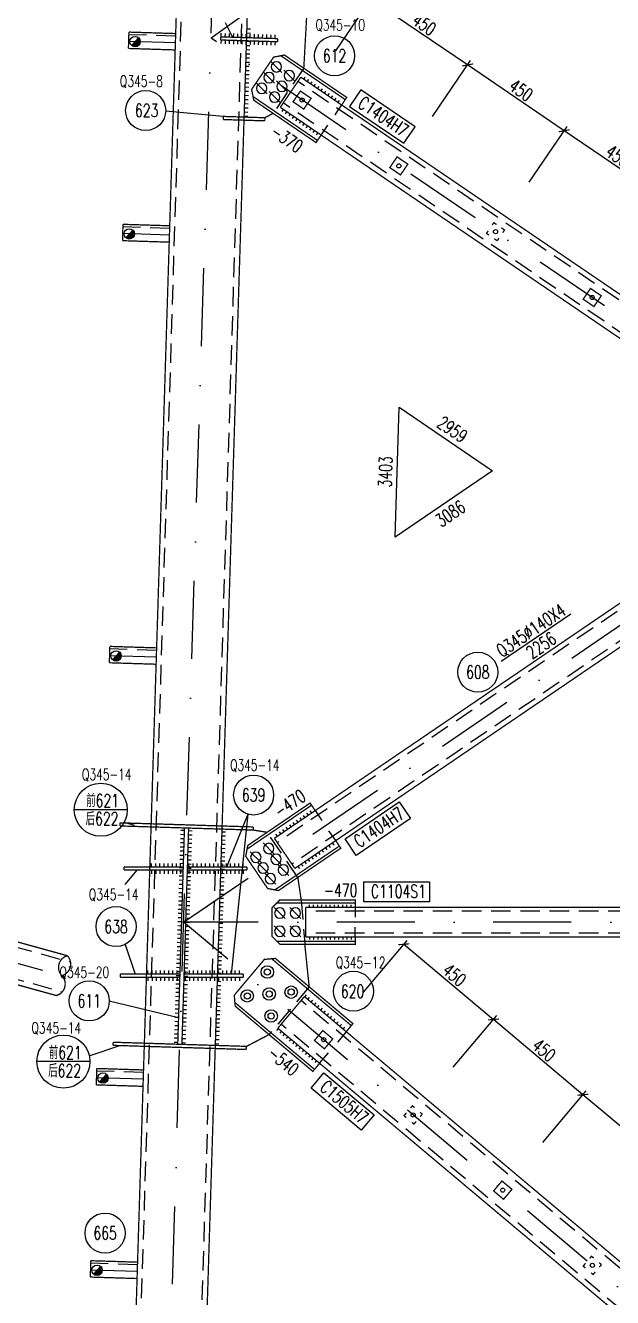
# Model space of a CAD drawing. Extents: x 6045 to 12501, y -14925 to -6998.
# Drawn here: x 6422.1 to 6535, y -7382.2 to -7137.4 of the extents above; entities that cross this region are included whole.
import ezdxf
from ezdxf.enums import TextEntityAlignment as Align

# ---------------------------------------------------------------- set-up
doc = ezdxf.new("R2010")
doc.units = 0
doc.header["$LTSCALE"] = 15
doc.header["$MEASUREMENT"] = 0
doc.linetypes.add('DASHDOTX2', pattern=[2, 1, -0.5, 0, -0.5])
doc.linetypes.add('DASHED2', pattern=[0.375, 0.25, -0.125])
doc.layers.get('0').update_dxf_attribs({"linetype": 'CONTINUOUS'})
doc.layers.get('DEFPOINTS').update_dxf_attribs({"linetype": 'CONTINUOUS'})
for name, color, linetype in [('1', 1, 'DASHED2'), ('2', 3, 'CONTINUOUS'), ('3', 1, 'CONTINUOUS'), ('4', 3, 'DASHDOTX2')]:
    doc.layers.add(name, color=color, linetype=linetype)
doc.styles.get("Standard").update_dxf_attribs({"font": 'romans.shx', "width": 0.7, "bigfont": 'fs1.shx'})
doc.dimstyles.new('STANDARD$0', dxfattribs={"dimtxt": 2.5, "dimasz": 1.499, "dimexe": 1, "dimexo": 1, "dimgap": 0.5, "dimtad": 1, "dimdec": 0, "dimlfac": 20, "dimzin": 0, "dimdsep": 46, "dimtxsty": 'Standard', "dimblk": 'ARCHTICK', "dimcen": 0.09, "dimclrd": 4, "dimclre": 4, "dimclrt": 6, "dimadec": 0, "dimazin": 0, "dimtfac": 1, "dimtdec": 0, "dimtmove": 2, "dimatfit": 3, "dimldrblk": 'ARCHTICK', "dimfxl": 0, "dimtolj": 1, "dimtzin": 0, "dimarcsym": 0})

# ---------------------------------------------------------------- blocks, each defined once
blk = doc.blocks.new('_ARCHTICK')
at = {"color": 0, "linetype": 'ByBlock', "const_width": 0.15}
blk.add_lwpolyline([(-0.5, -0.5), (0.5, 0.5)], dxfattribs=at)
blk = doc.blocks.new('*D100')
at = {"layer": '3', "color": 4, "lineweight": -2}
for p, q in [((6504.35, -7337.87), (6512.71, -7327.92)), ((6529.3, -7343.16), (6512.07, -7328.68)), ((6521.58, -7352.35), (6529.94, -7342.39))]:
    blk.add_line(p, q, dxfattribs=at)
at = {"layer": 'DEFPOINTS', "color": 0}
for p in [(6512.07, -7328.68), (6503.71, -7338.64), (6520.93, -7353.11)]:
    blk.add_point(p, dxfattribs=at)
at = {"layer": '3', "color": 4, "lineweight": -2, "xscale": 1.499, "yscale": 1.499, "zscale": 1.499}
for p, rotation in [((6512.07, -7328.68), 139.963699999962), ((6529.3, -7343.16), 319.963699999962)]:
    blk.add_blockref('_ARCHTICK', p, dxfattribs=dict(at, rotation=rotation))
at = {"layer": '3', "color": 6, "insert": (6521.81, -7334.58), "char_height": 2.5, "attachment_point": 5, "rotation": 319.9637}
blk.add_mtext('\\A1;450', dxfattribs=at)
blk = doc.blocks.new('*D101')
at = {"layer": '3', "color": 4, "lineweight": -2}
for p, q in [((6521.58, -7352.35), (6529.94, -7342.39)), ((6546.52, -7357.63), (6529.3, -7343.16)), ((6538.8, -7366.82), (6547.17, -7356.87))]:
    blk.add_line(p, q, dxfattribs=at)
at = {"layer": 'DEFPOINTS', "color": 0}
for p in [(6529.3, -7343.16), (6520.93, -7353.11), (6538.16, -7367.59)]:
    blk.add_point(p, dxfattribs=at)
at = {"layer": '3', "color": 4, "lineweight": -2, "xscale": 1.499, "yscale": 1.499, "zscale": 1.499}
for p, rotation in [((6529.3, -7343.16), 139.963699999962), ((6546.52, -7357.63), 319.963699999962)]:
    blk.add_blockref('_ARCHTICK', p, dxfattribs=dict(at, rotation=rotation))
at = {"layer": '3', "color": 6, "insert": (6539.04, -7349.06), "char_height": 2.5, "attachment_point": 5, "rotation": 319.9637}
blk.add_mtext('\\A1;450', dxfattribs=at)
blk = doc.blocks.new('M20X55')
blk.add_line((-0.212, -0.212), (0.212, 0.212))
blk.add_circle((0, 0), 0.2)
blk = doc.blocks.new('fdr')
at = {"const_width": 0.25}
for points in [[(6348.62, -6197.57), (6356.62, -6197.32)], [(6356.62, -6197.32), (6356.63, -6197.92)], [(6348.62, -6197.57), (6348.64, -6198.17)]]:
    blk.add_lwpolyline(points, dxfattribs=at)
blk.add_lwpolyline([(6348.64, -6198.17, 0.25, 0.25, 0), (6356.63, -6197.92, 0.25, 0.25, 0)], format="xyseb")
blk = doc.blocks.new('*D114')
at = {"layer": '3', "color": 4, "lineweight": -2}
for p, q in [((6518.95, -7167.6), (6526.27, -7156.85)), ((6544.31, -7170.34), (6525.71, -7157.68)), ((6537.55, -7180.26), (6544.87, -7169.51))]:
    blk.add_line(p, q, dxfattribs=at)
at = {"layer": 'DEFPOINTS', "color": 0}
for p in [(6525.71, -7157.68), (6518.39, -7168.42), (6536.99, -7181.09)]:
    blk.add_point(p, dxfattribs=at)
at = {"layer": '3', "color": 4, "lineweight": -2, "xscale": 1.499, "yscale": 1.499, "zscale": 1.499}
for p, rotation in [((6525.71, -7157.68), 145.7581000000641), ((6544.31, -7170.34), 325.7581000000641)]:
    blk.add_blockref('_ARCHTICK', p, dxfattribs=dict(at, rotation=rotation))
at = {"layer": '3', "color": 6, "insert": (6535.99, -7162.56), "char_height": 2.5, "attachment_point": 5, "rotation": 325.7581}
blk.add_mtext('\\A1;450', dxfattribs=at)
blk = doc.blocks.new('hd')
at = {"layer": '1', "const_width": 0.25}
for points in [[(6317.31, -6319.55), (6317.63, -6319.09), (6318.15, -6319.45)], [(6316.71, -6321.49), (6316.22, -6321.16), (6316.56, -6320.66)], [(6318.29, -6322.56), (6317.71, -6322.17)], [(6318.62, -6322.08), (6318.29, -6322.56)], [(6319.06, -6320.07), (6319.69, -6320.5), (6319.34, -6321.02)]]:
    blk.add_lwpolyline(points, dxfattribs=at)
at = {"layer": '2'}
blk.add_circle((6317.96, -6320.83), 0.4, dxfattribs=at)
blk = doc.blocks.new('*D116')
at = {"layer": '3', "color": 4, "lineweight": -2}
for p, q in [((6481.75, -7142.28), (6489.07, -7131.53)), ((6507.11, -7145.02), (6488.51, -7132.36)), ((6500.35, -7154.94), (6507.67, -7144.19))]:
    blk.add_line(p, q, dxfattribs=at)
at = {"layer": 'DEFPOINTS', "color": 0}
for p in [(6488.51, -7132.36), (6481.19, -7143.1), (6499.79, -7155.76)]:
    blk.add_point(p, dxfattribs=at)
at = {"layer": '3', "color": 4, "lineweight": -2, "xscale": 1.499, "yscale": 1.499, "zscale": 1.499}
for p, rotation in [((6488.51, -7132.36), 145.7581000000639), ((6507.11, -7145.02), 325.758100000064)]:
    blk.add_blockref('_ARCHTICK', p, dxfattribs=dict(at, rotation=rotation))
at = {"layer": '3', "color": 6, "insert": (6498.79, -7137.24), "char_height": 2.5, "attachment_point": 5, "rotation": 325.7581}
blk.add_mtext('\\A1;450', dxfattribs=at)
blk = doc.blocks.new('*D117')
at = {"layer": '3', "color": 4, "lineweight": -2}
for p, q in [((6500.35, -7154.94), (6507.67, -7144.19)), ((6525.71, -7157.68), (6507.11, -7145.02)), ((6518.95, -7167.6), (6526.27, -7156.85))]:
    blk.add_line(p, q, dxfattribs=at)
at = {"layer": 'DEFPOINTS', "color": 0}
for p in [(6507.11, -7145.02), (6499.79, -7155.76), (6518.39, -7168.42)]:
    blk.add_point(p, dxfattribs=at)
at = {"layer": '3', "color": 4, "lineweight": -2, "xscale": 1.499, "yscale": 1.499, "zscale": 1.499}
for p, rotation in [((6507.11, -7145.02), 145.7581000000639), ((6525.71, -7157.68), 325.758100000064)]:
    blk.add_blockref('_ARCHTICK', p, dxfattribs=dict(at, rotation=rotation))
at = {"layer": '3', "color": 6, "insert": (6517.39, -7149.9), "char_height": 2.5, "attachment_point": 5, "rotation": 325.7581}
blk.add_mtext('\\A1;450', dxfattribs=at)
blk = doc.blocks.new('j')
at = {"const_width": 0.25}
for points in [[(6352.16, -6376.24), (6377.8, -6375.45)], [(6352.18, -6376.84), (6377.82, -6376.05)], [(6377.82, -6376.05), (6377.8, -6375.45)], [(6352.18, -6376.84), (6352.16, -6376.24)]]:
    blk.add_lwpolyline(points, dxfattribs=at)
blk = doc.blocks.new('HS')
at = {"layer": '1', "const_width": 0.25}
for points in [[(6325.79, -6532.77), (6325.37, -6532.41), (6325, -6532.85)], [(6324.23, -6533.76), (6323.76, -6534.32), (6324.2, -6534.69)], [(6327.28, -6534.02), (6326.85, -6533.66)], [(6326.86, -6534.52), (6327.28, -6534.02)], [(6325.28, -6535.6), (6325.67, -6535.93), (6326.11, -6535.41)]]:
    blk.add_lwpolyline(points, dxfattribs=at)
at = {"layer": '2'}
blk.add_circle((6325.52, -6534.17), 0.4, dxfattribs=at)
blk = doc.blocks.new('*D118')
at = {"layer": '3', "color": 4, "lineweight": -2}
for p, q in [((6487.12, -7323.4), (6495.49, -7313.45)), ((6494.84, -7314.21), (6512.07, -7328.68)), ((6504.35, -7337.87), (6512.71, -7327.92))]:
    blk.add_line(p, q, dxfattribs=at)
at = {"layer": 'DEFPOINTS', "color": 0}
for p in [(6486.48, -7324.16), (6512.07, -7328.68), (6503.71, -7338.64)]:
    blk.add_point(p, dxfattribs=at)
at = {"layer": '3', "color": 4, "lineweight": -2, "xscale": 1.499, "yscale": 1.499, "zscale": 1.499}
for p, rotation in [((6494.84, -7314.21), 139.9636999999279), ((6512.07, -7328.68), 319.9636999999279)]:
    blk.add_blockref('_ARCHTICK', p, dxfattribs=dict(at, rotation=rotation))
at = {"layer": '3', "color": 6, "insert": (6504.58, -7320.11), "char_height": 2.5, "attachment_point": 5, "rotation": 319.9637}
blk.add_mtext('\\A1;450', dxfattribs=at)
blk = doc.blocks.new('JF')
for p, q in [((6346.65, -6182.34), (6346.62, -6181.64)), ((6347.45, -6182.31), (6347.42, -6181.61)), ((6348.25, -6182.29), (6348.22, -6181.59)), ((6349.05, -6182.26), (6349.02, -6181.56)), ((6349.85, -6182.24), (6349.82, -6181.54)), ((6350.64, -6182.21), (6350.62, -6181.51)), ((6351.44, -6182.19), (6351.42, -6181.49)), ((6352.24, -6182.17), (6352.22, -6181.47)), ((6353.04, -6182.14), (6353.02, -6181.44)), ((6353.04, -6182.14), (6353.02, -6181.44)), ((6353.84, -6182.12), (6353.82, -6181.42)), ((6354.64, -6182.09), (6354.62, -6181.39)), ((6355.44, -6182.07), (6355.42, -6181.37)), ((6356.24, -6182.04), (6356.22, -6181.34)), ((6357.04, -6182.02), (6357.02, -6181.32)), ((6346.67, -6182.94), (6346.69, -6183.64)), ((6347.46, -6182.91), (6347.49, -6183.61)), ((6348.26, -6182.89), (6348.29, -6183.59)), ((6349.06, -6182.86), (6349.09, -6183.56)), ((6349.86, -6182.84), (6349.89, -6183.54)), ((6350.66, -6182.81), (6350.68, -6183.51)), ((6351.46, -6182.79), (6351.48, -6183.49)), ((6352.26, -6182.76), (6352.28, -6183.46)), ((6353.06, -6182.74), (6353.08, -6183.44)), ((6353.06, -6182.74), (6353.08, -6183.44)), ((6353.86, -6182.72), (6353.88, -6183.41)), ((6354.66, -6182.69), (6354.68, -6183.39)), ((6355.46, -6182.67), (6355.48, -6183.37)), ((6356.26, -6182.64), (6356.28, -6183.34)), ((6357.06, -6182.62), (6357.08, -6183.32))]:
    blk.add_line(p, q)
at = {"const_width": 0.25}
for points in [[(6357.14, -6182.01), (6346.15, -6182.35)], [(6346.15, -6182.35), (6346.17, -6182.95)], [(6357.16, -6182.61), (6346.17, -6182.95)], [(6357.14, -6182.01), (6357.16, -6182.61)]]:
    blk.add_lwpolyline(points, dxfattribs=at)
blk = doc.blocks.new('A$C085A1290')
at = {"color": 3}
blk.add_line((-0.71, -0.71), (0.71, 0.71), dxfattribs=at)
blk.add_circle((0, 0), 1, dxfattribs=at)
for radius in [0.8, 0.6, 0.4, 0.2]:
    blk.add_arc((0, 0), radius, 225, 45, dxfattribs=at)
blk = doc.blocks.new('11')
at = {"const_width": 0.25}
for points in [[(9105.49, -5219.18), (9105.56, -5216.03)], [(9114.56, -5216.25), (9105.56, -5216.03)], [(9114.49, -5219.4), (9105.49, -5219.18)]]:
    blk.add_lwpolyline(points, dxfattribs=at)
at = {"layer": '1'}
blk.add_lwpolyline([(9114.55, -5216.75), (9105.55, -5216.53)], dxfattribs=at)
at = {"layer": '4'}
blk.add_lwpolyline([(9114.52, -5218.05), (9105.52, -5217.83)], dxfattribs=at)
at = {"rotation": 3.077338300872826}
blk.add_blockref('A$C085A1290', (9106.77, -5217.86), dxfattribs=at)
blk = doc.blocks.new('M24X55')
for radius in [0.24, 0.12]:
    blk.add_circle((0, 0), radius)

msp = doc.modelspace()

# ---------------------------------------------------------------- linework, layer by layer
at = {"color": 3}
for p, q in [((6460.5056276, -7136.8796794), (6461.8933545, -7139.6923064)), ((6460.1290655, -7154.9327259), (6449.0416921, -7153.9216851)), ((6441.0682169, -7290.709229), (6443.0091972, -7291.29913)), ((6464.8743912, -7289.1941894), (6460.7253011, -7299.3460068)), ((6464.8743912, -7289.1941894), (6461.6244515, -7319.9460068)), ((6441.2503384, -7302.7176184), (6443.5924821, -7299.9460068)), ((6441.260715, -7314.2276882), (6443.1468792, -7319.9460068)), ((6438.1941078, -7325.105236), (6451.5269569, -7328.3047633)), ((6434.3439173, -7335.6469625), (6440.2565449, -7333.6945472))]:
    msp.add_line(p, q, dxfattribs=at)
for p, q in [((6464.6301981, -7138.8679893), (6465.3298613, -7138.8897016)), ((6464.6550122, -7138.0683742), (6465.3546754, -7138.0900865)), ((6464.5557559, -7141.2668345), (6465.2554191, -7141.2885468)), ((6464.58057, -7140.4672194), (6465.2802332, -7140.4889317)), ((6464.6053841, -7139.6676043), (6465.3050472, -7139.6893167)), ((6464.4813137, -7143.6656797), (6465.1809768, -7143.687392)), ((6464.5061277, -7142.8660646), (6465.2057909, -7142.8877769)), ((6464.5309418, -7142.0664496), (6465.230605, -7142.0881619)), ((6464.3820573, -7146.86414), (6465.0817205, -7146.8858523)), ((6464.4068714, -7146.0645249), (6465.1065346, -7146.0862372)), ((6464.4316855, -7145.2649098), (6465.1313487, -7145.2866222)), ((6464.4564996, -7144.4652948), (6465.1561628, -7144.4870071)), ((6464.3076151, -7149.2629852), (6465.0072783, -7149.2846975)), ((6464.3324292, -7148.4633701), (6465.0320924, -7148.4850824)), ((6464.3572432, -7147.663755), (6465.0569064, -7147.6854674)), ((6475.6129011, -7147.7747891), (6475.8944011, -7147.3612891)), ((6476.2744011, -7148.2247891), (6476.5554011, -7147.8117891)), ((6476.9354011, -7148.6752891), (6477.2169011, -7148.2617891)), ((6477.5969011, -7149.1252891), (6477.8784011, -7148.7117891)), ((6478.2584011, -7149.5752891), (6478.5394011, -7149.1622891)), ((6464.2331728, -7151.6618304), (6464.932836, -7151.6835427)), ((6464.2579869, -7150.8622153), (6464.9576501, -7150.8839277)), ((6464.282801, -7150.0626003), (6464.9824642, -7150.0843126)), ((6478.9194011, -7150.0252891), (6479.2009011, -7149.6122891)), ((6479.5809011, -7150.4757891), (6479.8624011, -7150.0622891)), ((6480.2424011, -7150.9257891), (6480.5234011, -7150.5122891)), ((6480.9034011, -7151.3757891), (6481.1849011, -7150.9627891)), ((6481.5649011, -7151.8262891), (6481.8464011, -7151.4127891)), ((6464.1587306, -7154.0606756), (6464.8583938, -7154.0823879)), ((6464.1835447, -7153.2610605), (6464.8832079, -7153.2827729)), ((6464.2083588, -7152.4614455), (6464.908022, -7152.4831578)), ((6471.6739011, -7153.5612891), (6471.3929011, -7153.9747891)), ((6472.3354011, -7154.0117891), (6472.0539011, -7154.4247891)), ((6482.2264011, -7152.2762891), (6482.5074011, -7151.8627891)), ((6464.1339165, -7154.8602907), (6464.8335797, -7154.882003)), ((6472.9969011, -7154.4617891), (6472.7154011, -7154.8752891)), ((6473.6579011, -7154.9117891), (6473.3769011, -7155.3252891)), ((6474.3194011, -7155.3622891), (6474.0379011, -7155.7752891)), ((6474.9809011, -7155.8122891), (6474.6994011, -7156.2257891)), ((6475.6419011, -7156.2622891), (6475.3609011, -7156.6757891)), ((6476.3034011, -7156.7122891), (6476.0219011, -7157.1257891)), ((6476.9649011, -7157.1627891), (6476.6834011, -7157.5757891)), ((6477.6259011, -7157.6127891), (6477.3449011, -7158.0262891)), ((6478.2874011, -7158.0627891), (6478.0059011, -7158.4762891)), ((6526.997419, -7250.6821716), (6513.563919, -7259.8261716)), ((6441.6627603, -7288.3194882), (6431.4627603, -7288.3194882)), ((6477.1457375, -7288.9341312), (6476.8642375, -7288.5211312)), ((6473.1777375, -7291.6351312), (6472.8962375, -7291.2221312)), ((6473.8392375, -7291.1851312), (6473.5577375, -7290.7716312)), ((6474.5002375, -7290.7351312), (6474.2192375, -7290.3216312)), ((6475.1617375, -7290.2846312), (6474.8802375, -7289.8716312)), ((6475.8232375, -7289.8346312), (6475.5417375, -7289.4211312)), ((6476.4842375, -7289.3846312), (6476.2032375, -7288.9711312)), ((6452.6180212, -7293.1216768), (6451.9183576, -7293.0999795)), ((6452.6428181, -7292.3220612), (6451.9431545, -7292.3003639)), ((6453.4176368, -7293.1464735), (6454.1173005, -7293.1681708)), ((6453.4424337, -7292.3468579), (6454.1420974, -7292.3685552)), ((6459.8393809, -7293.3456165), (6460.5390446, -7293.3673135)), ((6459.8641776, -7292.5460008), (6460.5638412, -7292.5676979)), ((6470.5322375, -7293.4356312), (6470.2512375, -7293.0226312)), ((6471.1937375, -7292.9856312), (6470.9122375, -7292.5721312)), ((6471.8552375, -7292.5356312), (6471.5737375, -7292.1221312)), ((6472.5162375, -7292.0856312), (6472.2352375, -7291.6721312)), ((6452.5436305, -7295.5205236), (6451.8439668, -7295.4988263)), ((6452.5684274, -7294.720908), (6451.8687637, -7294.6992107)), ((6452.5932243, -7293.9212924), (6451.8935606, -7293.8995951)), ((6453.3432461, -7295.5453203), (6454.0429097, -7295.5670176)), ((6453.368043, -7294.7457047), (6454.0677066, -7294.767402)), ((6453.3928399, -7293.9460891), (6454.0925036, -7293.9677864)), ((6459.7649909, -7295.7444633), (6460.4646546, -7295.7661604)), ((6459.7897876, -7294.9448477), (6460.4894512, -7294.9665448)), ((6459.8145843, -7294.1452321), (6460.5142479, -7294.1669291)), ((6479.1007375, -7296.0716312), (6479.3817375, -7296.4846312)), ((6479.7617375, -7295.6211312), (6480.0432375, -7296.0346312)), ((6480.4232375, -7295.1711312), (6480.7047375, -7295.5846312)), ((6481.0847375, -7294.7211312), (6481.3657375, -7295.1341312)), ((6446.3253011, -7299.3460068), (6446.3253011, -7298.6460068)), ((6447.1253011, -7299.3460068), (6447.1253011, -7298.6460068)), ((6447.9253011, -7299.3460068), (6447.9253011, -7298.6460068)), ((6448.7253011, -7299.3460068), (6448.7253011, -7298.6460068)), ((6449.5253011, -7299.3460068), (6449.5253011, -7298.6460068)), ((6450.3253011, -7299.3460068), (6450.3253011, -7298.6460068)), ((6451.1253011, -7299.3460068), (6451.1253011, -7298.6460068)), ((6452.4692397, -7297.9193704), (6451.7695761, -7297.8976731)), ((6452.4940366, -7297.1197548), (6451.794373, -7297.0980575)), ((6452.5188335, -7296.3201392), (6451.8191699, -7296.2984419)), ((6451.9253011, -7299.3460068), (6451.9253011, -7298.6460068)), ((6453.2688553, -7297.9441671), (6453.968519, -7297.9658644)), ((6453.2936522, -7297.1445515), (6453.9933159, -7297.1662488)), ((6453.3184492, -7296.3449359), (6454.0181128, -7296.3666332)), ((6453.5253011, -7299.3460068), (6453.5253011, -7298.6460068)), ((6454.3253011, -7299.3460068), (6454.3253011, -7298.6460068)), ((6455.1253011, -7299.3460068), (6455.1253011, -7298.6460068)), ((6455.9253011, -7299.3460068), (6455.9253011, -7298.6460068)), ((6456.7253011, -7299.3460068), (6456.7253011, -7298.6460068)), ((6457.5253011, -7299.3460068), (6457.5253011, -7298.6460068)), ((6458.3253011, -7299.3460068), (6458.3253011, -7298.6460068)), ((6459.1253011, -7299.3460068), (6459.1253011, -7298.6460068)), ((6459.6906009, -7298.1433101), (6460.3902646, -7298.1650072)), ((6459.7153976, -7297.3436945), (6460.4150613, -7297.3653916)), ((6459.7401943, -7296.5440789), (6460.4398579, -7296.565776)), ((6459.9253011, -7299.3460068), (6459.9253011, -7298.6460068)), ((6460.7253011, -7299.3460068), (6460.7253011, -7298.6460068)), ((6461.5253011, -7299.3460068), (6461.5253011, -7298.6460068)), ((6462.3253011, -7299.3460068), (6462.3253011, -7298.6460068)), ((6463.1253011, -7299.3460068), (6463.1253011, -7298.6460068)), ((6463.9253011, -7299.3460068), (6463.9253011, -7298.6460068)), ((6475.7937375, -7298.3221312), (6476.0752375, -7298.7356312)), ((6476.4552375, -7297.8721312), (6476.7367375, -7298.2856312)), ((6477.1167375, -7297.4221312), (6477.3977375, -7297.8351312)), ((6477.7777375, -7296.9716312), (6478.0592375, -7297.3851312)), ((6478.4392375, -7296.5216312), (6478.7207375, -7296.9351312)), ((6446.3253011, -7299.9460068), (6446.3253011, -7300.6460068)), ((6447.1253011, -7299.9460068), (6447.1253011, -7300.6460068)), ((6447.9253011, -7299.9460068), (6447.9253011, -7300.6460068)), ((6448.7253011, -7299.9460068), (6448.7253011, -7300.6460068)), ((6449.5253011, -7299.9460068), (6449.5253011, -7300.6460068)), ((6450.3253011, -7299.9460068), (6450.3253011, -7300.6460068)), ((6451.1253011, -7299.9460068), (6451.1253011, -7300.6460068)), ((6452.370052, -7301.1178328), (6451.6703884, -7301.0961355)), ((6452.394849, -7300.3182172), (6451.6951853, -7300.2965199)), ((6452.4196459, -7299.5186016), (6451.7199822, -7299.4969043)), ((6452.4444428, -7298.718986), (6451.7447791, -7298.6972887)), ((6451.9253011, -7299.9460068), (6451.9253011, -7300.6460068)), ((6453.1944646, -7300.3430139), (6453.8941282, -7300.3647112)), ((6453.2192615, -7299.5433983), (6453.9189251, -7299.5650956)), ((6453.2440584, -7298.7437827), (6453.9437221, -7298.76548)), ((6453.5253011, -7299.9460068), (6453.5253011, -7300.6460068)), ((6454.3253011, -7299.9460068), (6454.3253011, -7300.6460068)), ((6455.1253011, -7299.9460068), (6455.1253011, -7300.6460068)), ((6455.9253011, -7299.9460068), (6455.9253011, -7300.6460068)), ((6456.7253011, -7299.9460068), (6456.7253011, -7300.6460068)), ((6457.5253011, -7299.9460068), (6457.5253011, -7300.6460068)), ((6458.3253011, -7299.9460068), (6458.3253011, -7300.6460068)), ((6459.1253011, -7299.9460068), (6459.1253011, -7300.6460068)), ((6459.6162109, -7300.542157), (6460.3158746, -7300.563854)), ((6459.6410076, -7299.7425413), (6460.3406713, -7299.7642384)), ((6459.6658043, -7298.9429257), (6460.3654679, -7298.9646228)), ((6459.9253011, -7299.9460068), (6459.9253011, -7300.6460068)), ((6460.7253011, -7299.9460068), (6460.7253011, -7300.6460068)), ((6461.5253011, -7299.9460068), (6461.5253011, -7300.6460068)), ((6462.3253011, -7299.9460068), (6462.3253011, -7300.6460068)), ((6463.1253011, -7299.9460068), (6463.1253011, -7300.6460068)), ((6463.9253011, -7299.9460068), (6463.9253011, -7300.6460068)), ((6474.4712375, -7299.2226312), (6474.7527375, -7299.6356312)), ((6475.1327375, -7298.7721312), (6475.4137375, -7299.1856312)), ((6452.2956613, -7303.5166796), (6451.5959976, -7303.4949823)), ((6452.3204582, -7302.717064), (6451.6207946, -7302.6953667)), ((6452.3452551, -7301.9174484), (6451.6455915, -7301.8957511)), ((6453.0952769, -7303.5414763), (6453.7949406, -7303.5631736)), ((6453.1200738, -7302.7418607), (6453.8197375, -7302.763558)), ((6453.1448707, -7301.9422451), (6453.8445344, -7301.9639424)), ((6453.1696677, -7301.1426295), (6453.8693313, -7301.1643268)), ((6459.5418209, -7302.9410038), (6460.2414846, -7302.9627009)), ((6459.5666176, -7302.1413882), (6460.2662813, -7302.1630853)), ((6459.5914143, -7301.3417726), (6460.2910779, -7301.3634696)), ((6452.2212705, -7305.9155265), (6451.5216069, -7305.8938292)), ((6452.2460675, -7305.1159109), (6451.5464038, -7305.0942135)), ((6452.2708644, -7304.3162952), (6451.5712007, -7304.2945979)), ((6453.0208862, -7305.9403231), (6453.7205498, -7305.9620204)), ((6453.0456831, -7305.1407075), (6453.7453467, -7305.1624048)), ((6453.07048, -7304.3410919), (6453.7701436, -7304.3627892)), ((6459.4674309, -7305.3398506), (6460.1670946, -7305.3615477)), ((6459.4922276, -7304.540235), (6460.1918913, -7304.5619321)), ((6459.5170243, -7303.7406194), (6460.2166879, -7303.7623165)), ((6452.1468798, -7308.3143733), (6451.4472161, -7308.292676)), ((6452.1716767, -7307.5147577), (6451.4720131, -7307.4930604)), ((6452.1964736, -7306.7151421), (6451.49681, -7306.6934448)), ((6452.9464954, -7308.3391699), (6453.6461591, -7308.3608672)), ((6452.9712923, -7307.5395543), (6453.670956, -7307.5612516)), ((6452.9960892, -7306.7399387), (6453.6957529, -7306.761636)), ((6459.3930409, -7307.7386975), (6460.0927046, -7307.7603945)), ((6459.4178376, -7306.9390818), (6460.1175013, -7306.9607789)), ((6459.4426343, -7306.1394662), (6460.1422979, -7306.1611633)), ((6476.696256, -7307.0960068), (6476.696256, -7306.5960068)), ((6477.496256, -7307.0960068), (6477.496256, -7306.5960068)), ((6478.296256, -7307.0960068), (6478.296256, -7306.5960068)), ((6479.096256, -7307.0960068), (6479.096256, -7306.5960068)), ((6479.896256, -7307.0960068), (6479.896256, -7306.5960068)), ((6480.696256, -7307.0960068), (6480.696256, -7306.5960068)), ((6481.496256, -7307.0960068), (6481.496256, -7306.5960068)), ((6482.296256, -7307.0960068), (6482.296256, -7306.5960068)), ((6483.096256, -7307.0960068), (6483.096256, -7306.5960068)), ((6483.896256, -7307.0960068), (6483.896256, -7306.5960068)), ((6484.696256, -7307.0960068), (6484.696256, -7306.5960068)), ((6452.072489, -7310.7132201), (6451.3728254, -7310.6915228)), ((6452.097286, -7309.9136045), (6451.3976223, -7309.8919072)), ((6452.1220829, -7309.1139889), (6451.4224192, -7309.0922916)), ((6452.8721047, -7310.7380167), (6453.5717683, -7310.759714)), ((6452.8969016, -7309.9384011), (6453.5965652, -7309.9600984)), ((6452.9216985, -7309.1387855), (6453.6213621, -7309.1604828)), ((6459.3186509, -7310.1375443), (6460.0183146, -7310.1592414)), ((6459.3434476, -7309.3379287), (6460.0431113, -7309.3596258)), ((6459.3682443, -7308.5383131), (6460.0679079, -7308.5600101)), ((6451.9980983, -7313.1120669), (6451.2984346, -7313.0903696)), ((6452.0228952, -7312.3124513), (6451.3232316, -7312.290754)), ((6452.0476921, -7311.5128357), (6451.3480285, -7311.4911384)), ((6452.7977139, -7313.1368635), (6453.4973776, -7313.1585609)), ((6452.8225108, -7312.3372479), (6453.5221745, -7312.3589452)), ((6452.8473077, -7311.5376323), (6453.5469714, -7311.5593296)), ((6459.2194643, -7313.3360067), (6459.9191279, -7313.3577038)), ((6459.2442609, -7312.5363911), (6459.9439246, -7312.5580882)), ((6459.2690576, -7311.7367755), (6459.9687213, -7311.7584726)), ((6459.2938543, -7310.9371599), (6459.9935179, -7310.958857)), ((6476.696256, -7312.7960068), (6476.696256, -7313.2960068)), ((6477.496256, -7312.7960068), (6477.496256, -7313.2960068)), ((6478.296256, -7312.7960068), (6478.296256, -7313.2960068)), ((6479.096256, -7312.7960068), (6479.096256, -7313.2960068)), ((6479.896256, -7312.7960068), (6479.896256, -7313.2960068)), ((6480.696256, -7312.7960068), (6480.696256, -7313.2960068)), ((6481.496256, -7312.7960068), (6481.496256, -7313.2960068)), ((6482.296256, -7312.7960068), (6482.296256, -7313.2960068)), ((6483.096256, -7312.7960068), (6483.096256, -7313.2960068)), ((6483.896256, -7312.7960068), (6483.896256, -7313.2960068)), ((6484.696256, -7312.7960068), (6484.696256, -7313.2960068)), ((6451.9237075, -7315.5109137), (6451.2240439, -7315.4892164)), ((6451.9485045, -7314.7112981), (6451.2488408, -7314.6896008)), ((6451.9733014, -7313.9116825), (6451.2736377, -7313.8899852)), ((6452.7233232, -7315.5357104), (6453.4229868, -7315.5574077)), ((6452.7481201, -7314.7360948), (6453.4477837, -7314.7577921)), ((6452.772917, -7313.9364792), (6453.4725806, -7313.9581765)), ((6459.1450743, -7315.7348536), (6459.8447379, -7315.7565506)), ((6459.169871, -7314.935238), (6459.8695346, -7314.956935)), ((6459.1946676, -7314.1356223), (6459.8943313, -7314.1573194)), ((6451.8493168, -7317.9097605), (6451.1496531, -7317.8880632)), ((6451.8741137, -7317.1101449), (6451.1744501, -7317.0884476)), ((6451.8989106, -7316.3105293), (6451.199247, -7316.288832)), ((6452.6489324, -7317.9345572), (6453.3485961, -7317.9562545)), ((6452.6737293, -7317.1349416), (6453.373393, -7317.1566389)), ((6452.6985262, -7316.335326), (6453.3981899, -7316.3570233)), ((6459.0706843, -7318.1337004), (6459.7703479, -7318.1553975)), ((6459.095481, -7317.3340848), (6459.7951446, -7317.3557819)), ((6459.1202776, -7316.5344692), (6459.8199413, -7316.5561663)), ((6445.6244515, -7319.9460068), (6445.6244515, -7319.2460068)), ((6445.6244515, -7320.5460068), (6445.6244515, -7321.2460068)), ((6446.4244515, -7319.9460068), (6446.4244515, -7319.2460068)), ((6446.4244515, -7320.5460068), (6446.4244515, -7321.2460068)), ((6447.2244515, -7319.9460068), (6447.2244515, -7319.2460068)), ((6447.2244515, -7320.5460068), (6447.2244515, -7321.2460068)), ((6448.0244515, -7319.9460068), (6448.0244515, -7319.2460068)), ((6448.0244515, -7320.5460068), (6448.0244515, -7321.2460068)), ((6448.8244515, -7319.9460068), (6448.8244515, -7319.2460068)), ((6448.8244515, -7320.5460068), (6448.8244515, -7321.2460068)), ((6449.6244515, -7319.9460068), (6449.6244515, -7319.2460068)), ((6449.6244515, -7320.5460068), (6449.6244515, -7321.2460068)), ((6450.4244515, -7319.9460068), (6450.4244515, -7319.2460068)), ((6450.4244515, -7320.5460068), (6450.4244515, -7321.2460068)), ((6451.774926, -7320.3086073), (6451.0752624, -7320.28691)), ((6451.799723, -7319.5089917), (6451.1000593, -7319.4872944)), ((6451.8245199, -7318.7093761), (6451.1248562, -7318.6876788)), ((6451.2244515, -7319.9460068), (6451.2244515, -7319.2460068)), ((6451.2244515, -7320.5460068), (6451.2244515, -7321.2460068)), ((6452.5745417, -7320.333404), (6453.2742053, -7320.3551013)), ((6452.5993386, -7319.5337884), (6453.2990022, -7319.5554857)), ((6452.6241355, -7318.7341728), (6453.3237991, -7318.7558701)), ((6452.8244515, -7319.9460068), (6452.8244515, -7319.2460068)), ((6452.8244515, -7320.5460068), (6452.8244515, -7321.2460068)), ((6453.6244515, -7319.9460068), (6453.6244515, -7319.2460068)), ((6453.6244515, -7320.5460068), (6453.6244515, -7321.2460068)), ((6454.4244515, -7319.9460068), (6454.4244515, -7319.2460068)), ((6454.4244515, -7320.5460068), (6454.4244515, -7321.2460068)), ((6455.2244515, -7319.9460068), (6455.2244515, -7319.2460068)), ((6455.2244515, -7320.5460068), (6455.2244515, -7321.2460068)), ((6456.0244515, -7319.9460068), (6456.0244515, -7319.2460068)), ((6456.0244515, -7320.5460068), (6456.0244515, -7321.2460068)), ((6456.8244515, -7319.9460068), (6456.8244515, -7319.2460068)), ((6456.8244515, -7320.5460068), (6456.8244515, -7321.2460068)), ((6457.6244515, -7319.9460068), (6457.6244515, -7319.2460068)), ((6457.6244515, -7320.5460068), (6457.6244515, -7321.2460068)), ((6458.4244515, -7319.9460068), (6458.4244515, -7319.2460068)), ((6458.4244515, -7320.5460068), (6458.4244515, -7321.2460068)), ((6458.9962943, -7320.5325472), (6459.695958, -7320.5542443)), ((6459.021091, -7319.7329316), (6459.7207546, -7319.7546287)), ((6459.0458876, -7318.933316), (6459.7455513, -7318.9550131)), ((6459.2244515, -7319.9460068), (6459.2244515, -7319.2460068)), ((6459.2244515, -7320.5460068), (6459.2244515, -7321.2460068)), ((6460.0244515, -7319.9460068), (6460.0244515, -7319.2460068)), ((6460.0244515, -7320.5460068), (6460.0244515, -7321.2460068)), ((6460.8244515, -7319.9460068), (6460.8244515, -7319.2460068)), ((6460.8244515, -7320.5460068), (6460.8244515, -7321.2460068)), ((6461.6244515, -7319.9460068), (6461.6244515, -7319.2460068)), ((6461.6244515, -7320.5460068), (6461.6244515, -7321.2460068)), ((6462.4244515, -7319.9460068), (6462.4244515, -7319.2460068)), ((6462.4244515, -7320.5460068), (6462.4244515, -7321.2460068)), ((6463.2244515, -7319.9460068), (6463.2244515, -7319.2460068)), ((6463.2244515, -7320.5460068), (6463.2244515, -7321.2460068)), ((6451.7005353, -7322.7074541), (6451.0008716, -7322.6857568)), ((6451.7253322, -7321.9078385), (6451.0256686, -7321.8861412)), ((6451.7501291, -7321.1082229), (6451.0504655, -7321.0865256)), ((6452.5001509, -7322.7322508), (6453.1998146, -7322.7539481)), ((6452.5249478, -7321.9326352), (6453.2246115, -7321.9543325)), ((6452.5497447, -7321.1330196), (6453.2494084, -7321.1547169)), ((6458.9219043, -7322.9313941), (6459.621568, -7322.9530911)), ((6458.946701, -7322.1317785), (6459.6463646, -7322.1534755)), ((6458.9714976, -7321.3321628), (6459.6711613, -7321.3538599)), ((6451.6261445, -7325.1063009), (6450.9264809, -7325.0846036)), ((6451.6509415, -7324.3066853), (6450.9512778, -7324.284988)), ((6451.6757384, -7323.5070697), (6450.9760747, -7323.4853724)), ((6452.4257602, -7325.1310976), (6453.1254238, -7325.1527949)), ((6452.4505571, -7324.331482), (6453.1502207, -7324.3531793)), ((6452.475354, -7323.5318664), (6453.1750176, -7323.5535637)), ((6458.8475143, -7325.3302409), (6459.547178, -7325.351938)), ((6458.872311, -7324.5306253), (6459.5719746, -7324.5523224)), ((6458.8971076, -7323.7310097), (6459.5967713, -7323.7527068)), ((6475.8023462, -7324.3356868), (6476.1238462, -7323.9526868)), ((6476.4148462, -7324.8501868), (6476.7363462, -7324.4671868)), ((6477.0273462, -7325.3646868), (6477.3488462, -7324.9821868)), ((6477.6398462, -7325.8791868), (6477.9613462, -7325.4966868)), ((6451.5517538, -7327.5051477), (6450.8520901, -7327.4834504)), ((6451.5765507, -7326.7055321), (6450.8768871, -7326.6838348)), ((6451.6013476, -7325.9059165), (6450.901684, -7325.8842192)), ((6452.3513694, -7327.5299444), (6453.0510331, -7327.5516417)), ((6452.3761663, -7326.7303288), (6453.07583, -7326.7520261)), ((6452.4009632, -7325.9307132), (6453.1006269, -7325.9524105)), ((6458.7731243, -7327.7290877), (6459.472788, -7327.7507848)), ((6458.797921, -7326.9294721), (6459.4975846, -7326.9511692)), ((6458.8227176, -7326.1298565), (6459.5223813, -7326.1515536)), ((6478.2523462, -7326.3941868), (6478.5738462, -7326.0111868)), ((6478.8648462, -7326.9086868), (6479.1863462, -7326.5256868)), ((6479.4773462, -7327.4231868), (6479.7988462, -7327.0401868)), ((6480.0898462, -7327.9376868), (6480.4113462, -7327.5551868)), ((6451.477363, -7329.9039946), (6450.7776994, -7329.8822972)), ((6451.50216, -7329.1043789), (6450.8024963, -7329.0826816)), ((6451.5269569, -7328.3047633), (6450.8272932, -7328.283066)), ((6452.2769787, -7329.9287912), (6452.9766423, -7329.9504885)), ((6452.3017756, -7329.1291756), (6453.0014392, -7329.1508729)), ((6452.3265725, -7328.32956), (6453.0262361, -7328.3512573)), ((6458.6987343, -7330.1279346), (6459.398398, -7330.1496316)), ((6458.723531, -7329.3283189), (6459.4231946, -7329.350016)), ((6458.7483276, -7328.5287033), (6459.4479913, -7328.5504004)), ((6470.6883462, -7330.4221868), (6470.3663462, -7330.8051868)), ((6480.7023462, -7328.4526868), (6481.0238462, -7328.0696868)), ((6481.3148462, -7328.9671868), (6481.6363462, -7328.5841868)), ((6481.9273462, -7329.4816868), (6482.2488462, -7329.0986868)), ((6482.5398462, -7329.9961868), (6482.8613462, -7329.6136868)), ((6483.1523462, -7330.5106868), (6483.4738462, -7330.1281868)), ((6451.4029723, -7332.3028414), (6450.7033086, -7332.2811441)), ((6451.4277692, -7331.5032258), (6450.7281056, -7331.4815285)), ((6451.4525661, -7330.7036102), (6450.7529025, -7330.6819129)), ((6452.2025879, -7332.327638), (6452.9022516, -7332.3493353)), ((6452.2273848, -7331.5280224), (6452.9270485, -7331.5497197)), ((6452.2521817, -7330.7284068), (6452.9518454, -7330.7501041)), ((6458.6243443, -7332.5267814), (6459.324008, -7332.5484785)), ((6458.649141, -7331.7271658), (6459.3488046, -7331.7488629)), ((6458.6739376, -7330.9275502), (6459.3736013, -7330.9492473)), ((6471.3008462, -7330.9371868), (6470.9788462, -7331.3196868)), ((6471.9133462, -7331.4516868), (6471.5913462, -7331.8341868)), ((6472.5258462, -7331.9661868), (6472.2038462, -7332.3491868)), ((6473.1383462, -7332.4806868), (6472.8163462, -7332.8636868)), ((6451.3781754, -7333.102457), (6450.6785117, -7333.0807597)), ((6452.177791, -7333.1272536), (6452.8774546, -7333.1489509)), ((6458.5995476, -7333.326397), (6459.2992113, -7333.3480941)), ((6473.7508462, -7332.9951868), (6473.4288462, -7333.3781868)), ((6474.3633462, -7333.5101868), (6474.0413462, -7333.8926868)), ((6474.9758462, -7334.0246868), (6474.6538462, -7334.4076868)), ((6475.5883462, -7334.5391868), (6475.2668462, -7334.9221868)), ((6476.2008462, -7335.0536868), (6475.8793462, -7335.4366868)), ((6434.4720546, -7336.7830004), (6424.2720546, -7336.7830004)), ((6476.8133462, -7335.5686868), (6476.4918462, -7335.9511868)), ((6477.4258462, -7336.0831868), (6477.1043462, -7336.4661868)), ((6478.0383462, -7336.5976868), (6477.7168462, -7336.9806868))]:
    msp.add_line(p, q)
at = {"const_width": 0.25}
for points in [[(6440.113511, -7489.060196), (6451.8291627, -7111.266738)], [(6465.4726627, -7111.689738), (6453.757011, -7489.483196)], [(6476.3035875, -7133.1466508), (6475.605672, -7145.6529072)], [(6482.8875511, -7152.7264391), (6483.8723011, -7151.2797391), (6471.8855511, -7143.1207391), (6469.8015511, -7143.5167391), (6465.5814011, -7149.7167391), (6465.9773511, -7151.8007891), (6477.9640511, -7159.9597891), (6478.9487511, -7158.5130891)], [(6483.5909511, -7151.6930891), (6471.1909011, -7143.2527391)], [(6475.0344011, -7147.3807891), (6471.0954011, -7153.1677891)], [(6583.0034036, -7220.8726775), (6475.0342035, -7147.3810795)], [(6478.2454011, -7159.5464891), (6465.8453511, -7151.1060891)], [(6469.6974714, -7154.3329674), (6468.1265768, -7155.1806925)], [(6471.0951868, -7153.1681039), (6576.7831853, -7225.1065168)], [(6563.2213064, -7230.3452215), (6469.9537424, -7293.8296384)], [(6473.8927424, -7299.6166384), (6567.1603312, -7236.1322046)], [(6477.8070875, -7288.4841812), (6476.8223875, -7287.0374812), (6464.8356875, -7295.1964812), (6464.4396875, -7297.2805312), (6468.6598875, -7303.4805312), (6470.7438875, -7303.8765312), (6482.7305875, -7295.7175312), (6481.7458875, -7294.2708312)], [(6477.1037375, -7287.4508312), (6464.7036875, -7295.8911812)], [(6451.3677443, -7333.4388252), (6452.6583162, -7291.8223014)], [(6452.1673599, -7333.4636219), (6453.4579318, -7291.8470981)], [(6468.555738, -7292.6643504), (6465.8771601, -7292.2322275)], [(6473.8927375, -7299.6166312), (6469.9537375, -7293.8296312)], [(6482.4492375, -7295.3042312), (6470.0492375, -7303.7445312)], [(6441.0066947, -7299.9460068), (6452.4063916, -7299.9460068)], [(6441.0253011, -7299.3460068), (6441.0253011, -7299.9460068)], [(6441.0253011, -7299.3460068), (6452.4249982, -7299.3460068)], [(6453.2067762, -7299.9460068), (6464.6681194, -7299.9460068)], [(6453.2253828, -7299.3460068), (6464.6867258, -7299.3460068)], [(6464.6867258, -7299.3460068), (6464.6867258, -7299.9460068)], [(6474.4639337, -7301.3444033), (6475.1152834, -7305.6804025)], [(6485.496406, -7307.0962068), (6485.496406, -7305.6962568), (6470.996406, -7305.6962568), (6469.496406, -7307.1962068), (6469.496406, -7312.6962068), (6470.996406, -7314.1962068), (6485.496406, -7314.1962068), (6485.496406, -7312.7962068)], [(6470.4536456, -7306.2385672), (6485.496406, -7306.2385672)], [(6475.996256, -7307.0960068), (6684.145256, -7307.0960068)], [(6475.996256, -7307.0960068), (6475.996256, -7312.7960068)], [(6403.6463988, -7309.0937703), (6430.1367617, -7316.411377)], [(6684.145256, -7312.7960068), (6475.996256, -7312.7960068)], [(6470.4536456, -7313.6534464), (6485.496406, -7313.6534464)], [(6475.7956132, -7314.1962068), (6476.6456019, -7322.3992973)], [(6428.0199594, -7324.0743822), (6401.5295966, -7316.7567755)], [(6483.7647962, -7331.0255368), (6485.0674462, -7329.4751368), (6470.1374962, -7316.9313368), (6468.0241462, -7317.1148368), (6462.2346962, -7324.0055868), (6462.4182462, -7326.1189868), (6477.3481462, -7338.6627868), (6478.6507962, -7337.1123868)], [(6484.7457962, -7329.8579368), (6469.4330462, -7316.9924868)], [(6440.305845, -7320.5460068), (6451.767564, -7320.5460068)], [(6440.3244515, -7319.9460068), (6440.3244515, -7320.5460068)], [(6440.3244515, -7319.9460068), (6451.7861707, -7319.9460068)], [(6452.5679486, -7320.5460068), (6463.9672698, -7320.5460068)], [(6452.5865553, -7319.9460068), (6463.9858762, -7319.9460068)], [(6463.9858762, -7319.9460068), (6463.9858762, -7320.5460068)], [(6477.6697962, -7338.2799868), (6462.3570462, -7325.4145368)], [(6475.7258462, -7324.2711868), (6470.6113462, -7330.3581868)], [(6582.9465083, -7414.3561651), (6475.7258485, -7324.271184)], [(6470.6113406, -7330.3581934), (6576.7672922, -7419.5478836)], [(6468.9260385, -7331.5867022), (6464.5866016, -7333.8487516)]]:
    msp.add_lwpolyline(points, dxfattribs=at)
for points in [[(6497.0184705, -7156.9109503), (6486.5899408, -7149.8125172), (6484.4218118, -7152.9977833), (6494.8503415, -7160.0962164)], [(6483.5344932, -7293.9206329), (6493.963023, -7286.8221998), (6496.131152, -7290.0074659), (6485.7026222, -7297.105899)], [(6487.174686, -7302.2021408), (6499.789835, -7302.2021408), (6499.789835, -7306.0552828), (6487.174686, -7306.0552828)], [(6479.4886847, -7338.917317), (6489.1473214, -7347.032286), (6486.668704, -7349.9823977), (6477.0100673, -7341.8674287)]]:
    msp.add_lwpolyline(points, close=True)
msp.add_lwpolyline([(6429.0783606, -7320.2428796, 0.5654542553), (6430.1367617, -7316.411377, 0.5654542553), (6429.0783606, -7320.2428796, -0.5654542553), (6428.0199594, -7324.0743822)], format="xyb", dxfattribs=at)
for centre, radius in [((6481.5277213, -7143.2643766), 3.85), ((6445.1936976, -7153.7974366), 3.85), ((6509.076419, -7261.8521716), 3.85), ((6436.5627603, -7288.3194882), 5.1), ((6465.9573749, -7285.4996466), 3.85), ((6439.50148, -7310.8031309), 3.85), ((6485.1705804, -7323.2402773), 3.85), ((6434.3441078, -7325.105236), 3.85), ((6429.3720546, -7336.7830004), 5.1), ((6437.3952845, -7369.7787431), 3.85)]:
    msp.add_circle(centre, radius)
at = {"layer": '1'}
for p, q in [((6441.1130114, -7489.0911843), (6452.828663, -7111.2977263)), ((6452.7576095, -7489.4522108), (6464.4732622, -7111.6587528)), ((6475.605672, -7145.6529072), (6469.6974714, -7154.3329674)), ((6689.6249942, -7294.6564425), (6474.4712507, -7148.2081441)), ((6686.8116312, -7298.7897077), (6471.6579644, -7152.3412967)), ((6482.8874011, -7152.7262891), (6481.5879011, -7154.6357891)), ((6478.9489011, -7158.5132891), (6480.2484011, -7156.6032891)), ((6563.784182, -7231.1721652), (6470.5166878, -7294.6566922)), ((6566.5975189, -7235.305354), (6473.3299737, -7298.7898442)), ((6477.8072375, -7288.4841312), (6479.1067375, -7290.3936312)), ((6474.4639337, -7301.3444033), (6468.555738, -7292.6643504)), ((6481.7457375, -7294.2706312), (6480.4462375, -7292.3611312)), ((6475.1165376, -7305.6962568), (6475.7781872, -7314.0603858)), ((6684.145256, -7307.8462568), (6475.996256, -7307.8462568)), ((6485.496256, -7307.0960068), (6485.496256, -7308.9770068)), ((6403.3801344, -7310.0576704), (6430.7410112, -7317.6157448)), ((6684.145256, -7312.0460068), (6475.996256, -7312.0460068)), ((6485.496256, -7312.7960068), (6485.496256, -7310.9150068)), ((6401.7960589, -7315.7927227), (6429.1568817, -7323.3507822)), ((6476.6456019, -7322.3992973), (6468.9260385, -7331.5867022)), ((6695.7123476, -7510.4059812), (6475.0825237, -7325.0368342)), ((6691.8848018, -7514.9613894), (6471.2548377, -7329.5923382)), ((6483.7648462, -7331.0256868), (6482.0773462, -7333.0341868)), ((6478.6508462, -7337.1121868), (6480.3383462, -7335.1036868))]:
    msp.add_line(p, q, dxfattribs=at)
at = {"layer": '2', "const_width": 0.25}
for points in [[(6475.6124498, -7153.5206041), (6473.5457798, -7152.1138541), (6474.9524998, -7150.0472041), (6477.0191748, -7151.4539541), (6475.6124498, -7153.5206041)], [(6494.2124772, -7166.1810638), (6492.1458072, -7164.7743138), (6493.5525272, -7162.7076638), (6495.6192022, -7164.1144138), (6494.2124772, -7166.1810638)], [(6531.4124772, -7191.5020638), (6529.3458072, -7190.0953138), (6530.7525272, -7188.0286638), (6532.8192022, -7189.4354138), (6531.4124772, -7191.5020638)], [(6481.1814444, -7332.4143287), (6479.2673444, -7330.8061287), (6477.6591944, -7332.7202287), (6479.5732944, -7334.3284287), (6481.1814444, -7332.4143287)], [(6515.6351237, -7361.3616153), (6513.7210237, -7359.7534153), (6512.1128737, -7361.6675153), (6514.0269737, -7363.2757153), (6515.6351237, -7361.3616153)]]:
    msp.add_lwpolyline(points, dxfattribs=at)
at = {"layer": '2'}
for centre in [(6475.2824748, -7151.7839041), (6493.8825022, -7164.4443638), (6531.0825022, -7189.7653638), (6479.4203444, -7332.5672787), (6513.8740237, -7361.5145653)]:
    msp.add_circle(centre, 0.4, dxfattribs=at)
at = {"layer": '3'}
for p, q in [((6493.165756, -7235.8680068), (6493.940756, -7210.8800068)), ((6493.940756, -7210.8800068), (6511.908756, -7223.1105068)), ((6511.908756, -7223.1105068), (6493.165756, -7235.8680068))]:
    msp.add_line(p, q, dxfattribs=at)
at = {"layer": '4'}
for p, q in [((6445.670756, -7530.0520068), (6458.7007609, -7109.8789937)), ((6489.5437005, -7117.3086297), (6457.7715538, -7139.8645886)), ((6452.496256, -7309.9460068), (6702.370756, -7139.8645068)), ((6707.645256, -7309.9460068), (6457.770756, -7139.8645068)), ((6381.8641472, -7307.2005878), (6426.1866605, -7319.4440863)), ((6707.645256, -7309.9460068), (6452.496256, -7309.9460068)), ((6714.470756, -7530.0520068), (6452.496256, -7309.9460068))]:
    msp.add_line(p, q, dxfattribs=at)

# ---------------------------------------------------------------- block references
at = {"rotation": 359.6011711593213}
for p in [(-2627.062806, -1859.4179859), (-2628.1979079, -1896.4005727), (-2630.7280631, -1977.6111686), (-2633.2421498, -2058.8222634), (-2634.3906849, -2095.804433)]:
    msp.add_blockref('11', p, dxfattribs=at)
at = {"xscale": -1}
for name, p in [('JF', (12816.7456431, -957.6081393)), ('fdr', (12816.7463206, -957.6081393)), ('j', (12818.0547994, -915.3919035)), ('j', (12816.7456431, -957.6081393))]:
    msp.add_blockref(name, p, dxfattribs=at)
for name, p in [('hd', (194.5269144, -856.277268)), ('HS', (171.127869, -812.8716393)), ('HS', (205.581369, -841.8191393))]:
    msp.add_blockref(name, p)
at = {"layer": '2', "xscale": -5, "yscale": 5, "zscale": 5}
for p in [(6470.3384011, -7145.3942891), (6468.9314587, -7147.4612924), (6472.8184011, -7147.0822891), (6467.5249011, -7149.5272891), (6471.4114587, -7149.1492924), (6470.0049011, -7151.2157891), (6468.8632375, -7295.7816312), (6466.3832375, -7297.4696312), (6467.7897974, -7299.5361313), (6470.2697974, -7297.8481313), (6469.1967375, -7301.6031312), (6471.6767375, -7299.9151312), (6470.996256, -7308.1960068), (6473.996256, -7308.1960068), (6470.996256, -7311.6960068), (6473.996256, -7311.6960068)]:
    msp.add_blockref('M20X55', p, dxfattribs=at)
at = {"layer": '2', "color": 3, "xscale": 4.999999735090469, "yscale": 4.999999735090455, "zscale": 4.999999735090471}
for p in [(6468.5903462, -7319.5496868), (6464.7308462, -7324.1436868), (6468.9578462, -7323.7766868), (6473.1843462, -7323.4096868), (6469.3248462, -7328.0031868)]:
    msp.add_blockref('M24X55', p, dxfattribs=at)

# ---------------------------------------------------------------- texts
at = {"width": 0.7}
for s, height, p in [('Q345-10', 2.15, (6482.6112201, -7138.4081285)), ('Q345-14', 2.15, (6437.7196972, -7282.603348)), ('前621', 2.5, (6436.9127603, -7287.8189882)), ('后622', 2.5, (6436.7960936, -7291.3194882)), ('-470', 2.5, (6482.6954302, -7305.0554848)), ('C1104S1', 2.5, (6493.8094787, -7305.2682809)), ('Q345-12', 2.15, (6486.526305, -7318.8024367)), ('Q345-20', 2.15, (6433.4183832, -7320.6673953)), ('Q345-14', 2.15, (6428.0259458, -7331.3774216)), ('前621', 2.5, (6429.7220546, -7336.2825004)), ('后622', 2.5, (6429.605388, -7339.7830004))]:
    msp.add_text(s, height=height, dxfattribs=at).set_placement(p, align=Align.CENTER)
for s, p in [('612', (6481.5277213, -7143.2643766)), ('608', (6509.076519, -7261.8523716)), ('639', (6465.9574249, -7285.4996466)), ('638', (6439.50153, -7310.8031309)), ('620', (6484.9863767, -7323.2677017)), ('611', (6434.3441078, -7325.105236)), ('665', (6437.3950845, -7369.7787431))]:
    msp.add_text(s, height=2.5, dxfattribs=at).set_placement(p, align=Align.MIDDLE_CENTER)
for s, height, rotation, p in [('Q345-8', 2.15, 360, (6444.377958, -7149.232094)), ('C1404H7', 2.5, 325.757884195, (6490.2217486, -7155.9936339)), ('-370', 2.5, 325.7581, (6471.6660223, -7160.2470371)), ('Q345%%c140X4', 2.5, 34.2419, (6519.999419, -7254.8406716)), ('2256', 2.5, 34.2419, (6521.968919, -7257.7341716)), ('-470', 2.5, 34.2419, (6473.6119088, -7288.1429796)), ('C1404H7', 2.5, 34.242115805, (6490.7445487, -7292.721971)), ('-540', 2.5, 319.9637, (6470.8643756, -7337.6307315)), ('C1505H7', 2.5, 319.963779545, (6482.5961725, -7345.532845))]:
    msp.add_text(s, height=height, rotation=rotation, dxfattribs=at).set_placement(p, align=Align.CENTER)
msp.add_text('623', height=2.5, rotation=360, dxfattribs=at).set_placement((6445.3879396, -7153.7817053), align=Align.MIDDLE_CENTER)
for p in [(6461.4169331, -7280.8261526), (6434.2849993, -7305.7123511)]:
    msp.add_text('Q345-14', height=2.15, dxfattribs=at).set_placement(p)
at = {"layer": '3', "width": 0.7}
for s, rotation, p in [('2959', 325.7581, (6503.487756, -7216.1685068)), ('3403', 88.2238, (6492.553756, -7223.3430068)), ('3086', 34.2418, (6504.506756, -7232.3825068))]:
    msp.add_text(s, height=2.5, rotation=rotation, dxfattribs=at).set_placement(p, align=Align.CENTER)

# ---------------------------------------------------------------- dimensions: what is measured, and where the dimension line sits
at = {"layer": '3'}
for base, p1, p2, angle, picture, middle in [((6488.5058232, -7132.356973), (6499.7908172, -7155.7642638), (6481.1908172, -7143.1037638), 325.7581, '*D116', (6498.7905411, -7137.2405316)), ((6507.1058507, -7145.0174327), (6518.3908172, -7168.4247638), (6499.7908172, -7155.7642638), 325.7581, '*D117', (6517.3905685, -7149.9009913)), ((6525.7058232, -7157.677973), (6536.9908172, -7181.0852638), (6518.3908172, -7168.4247638), 325.7581, '*D114', (6535.9905411, -7162.5615316)), ((6512.0697184, -7328.6847454), (6486.4805838, -7324.1646318), (6503.7072237, -7338.6379653), 319.9637, '*D118', (6504.5821608, -7320.1081722)), ((6512.0697184, -7328.6847454), (6520.9337237, -7353.1114653), (6503.7072237, -7338.6379653), 139.9637, '*D100', (6521.8087307, -7334.581589)), ((6529.2962883, -7343.1581622), (6538.1607237, -7367.5854653), (6520.9337237, -7353.1114653), 139.9637, '*D101', (6539.0355704, -7349.0552323))]:
    dim = msp.add_linear_dim(base=base, p1=p1, p2=p2, angle=angle, text='450', dimstyle='STANDARD$0', dxfattribs=at)
    dim.commit()
    dim.dimension.update_dxf_attribs({"geometry": picture, "text_midpoint": middle})

doc.saveas('drawing.dxf')
